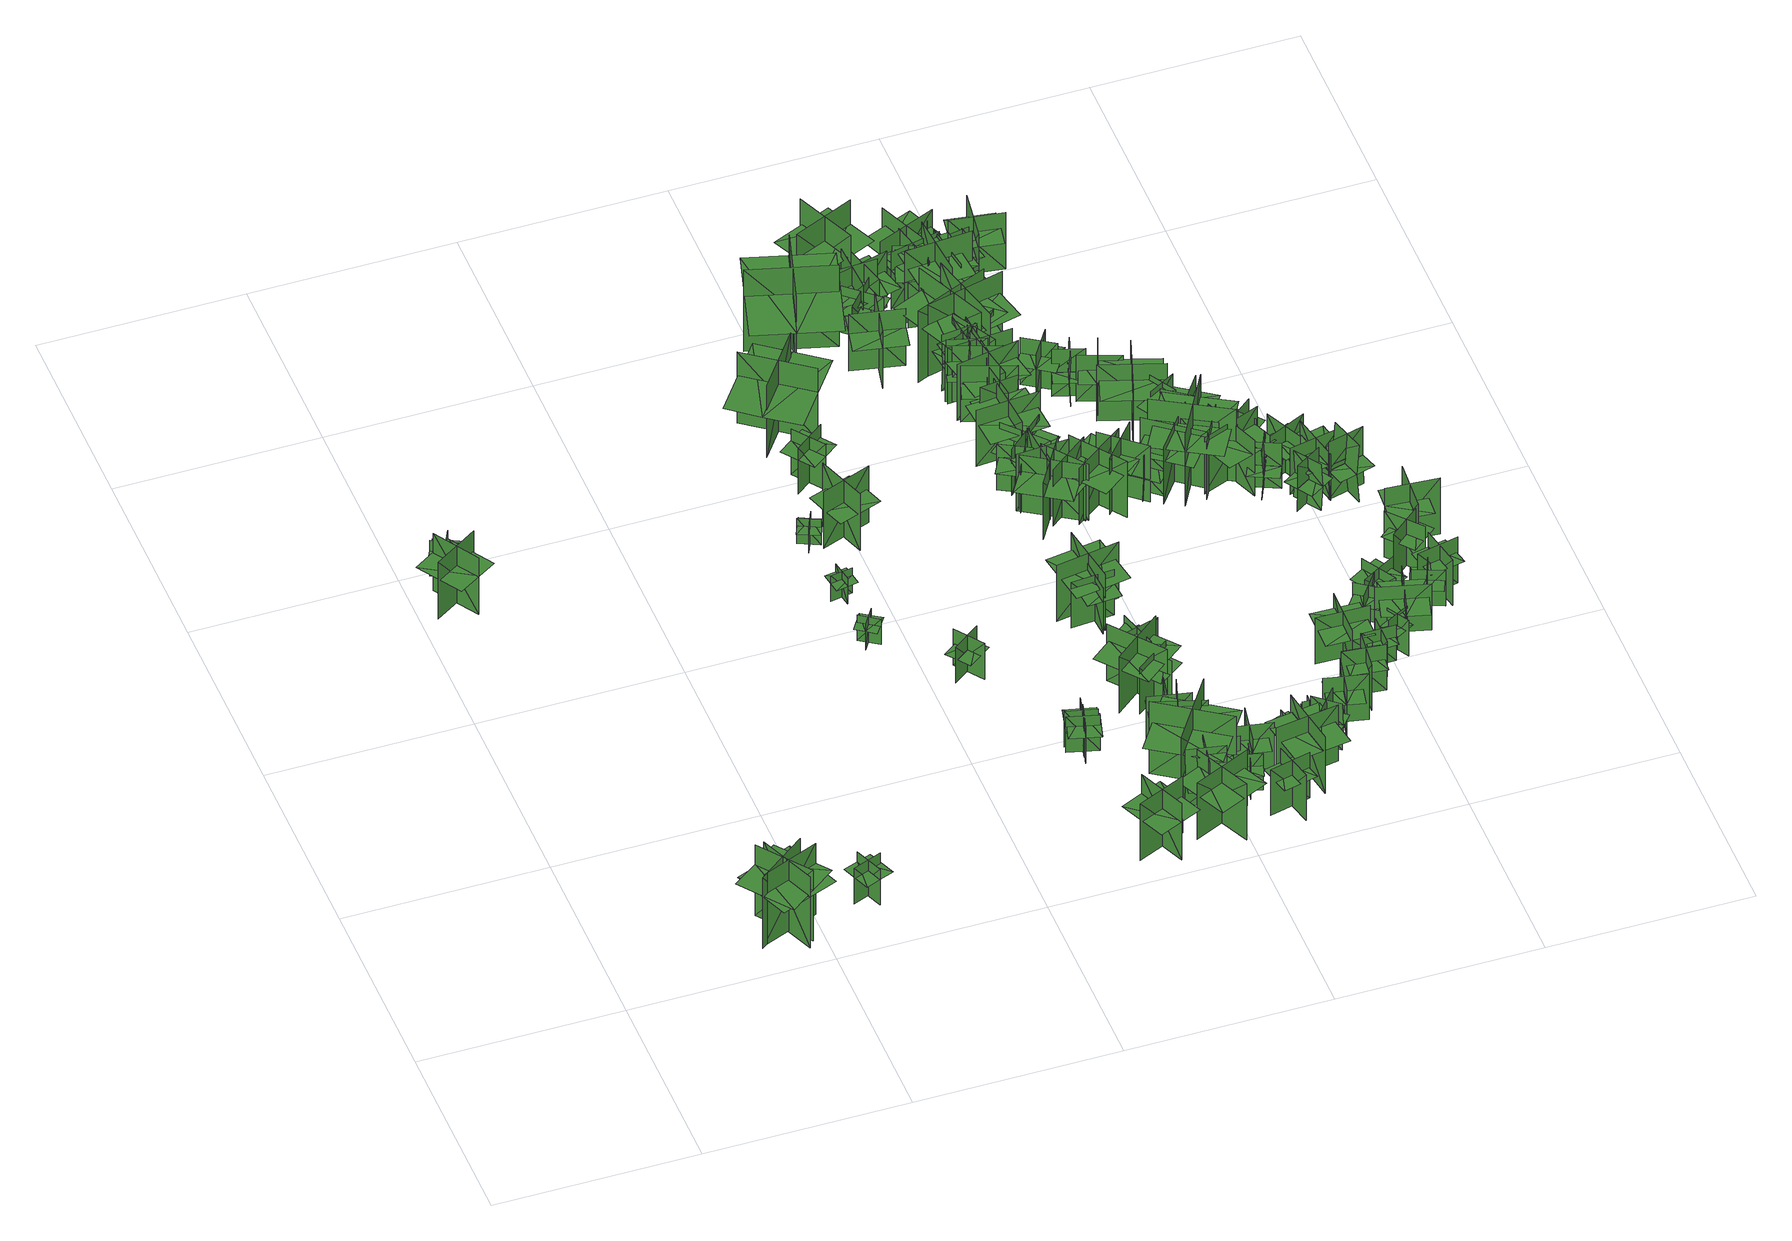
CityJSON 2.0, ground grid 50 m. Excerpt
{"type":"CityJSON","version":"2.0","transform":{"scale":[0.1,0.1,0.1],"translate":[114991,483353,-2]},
"CityObjects":{
"tree1":{"type":"SolitaryVegetationObject","geometry":[{"type":"MultiSurface","lod":"1","boundaries":[[[0,1,2]],[[0,2,3]],[[4,5,6]],[[4,6,7]],[[8,9,10]],[[8,10,11]],[[8,11,12]],[[8,12,13]]]}]},
"tree2":{"type":"SolitaryVegetationObject","geometry":[{"type":"MultiSurface","lod":"1","boundaries":[[[14,15,16]],[[14,16,17]],[[18,19,20]],[[18,20,21]],[[22,23,24]],[[22,24,25]],[[22,25,26]],[[22,26,27]]]}]},
"tree3":{"type":"SolitaryVegetationObject","geometry":[{"type":"MultiSurface","lod":"1","boundaries":[[[28,29,30]],[[28,30,31]],[[32,33,34]],[[32,34,35]],[[36,37,38]],[[36,38,39]],[[36,37,40]],[[36,40,41]]]}]},
"tree4":{"type":"SolitaryVegetationObject","geometry":[{"type":"MultiSurface","lod":"1","boundaries":[[[42,43,44]],[[42,44,45]],[[46,47,48]],[[46,48,49]],[[50,51,52]],[[50,52,53]],[[50,53,54]],[[50,54,55]]]}]},
"tree5":{"type":"SolitaryVegetationObject","geometry":[{"type":"MultiSurface","lod":"1","boundaries":[[[56,57,58]],[[56,58,59]],[[60,61,62]],[[60,62,63]],[[64,65,66]],[[64,66,67]],[[64,67,68]],[[64,68,69]]]}]},
"tree6":{"type":"SolitaryVegetationObject","geometry":[{"type":"MultiSurface","lod":"1","boundaries":[[[70,71,72]],[[70,72,73]],[[74,75,76]],[[74,76,77]],[[78,79,80]],[[78,80,81]],[[78,81,82]],[[78,82,83]]]}]},
"tree7":{"type":"SolitaryVegetationObject","geometry":[{"type":"MultiSurface","lod":"1","boundaries":[[[84,85,86]],[[84,86,87]],[[88,89,90]],[[88,90,91]],[[92,93,94]],[[92,94,95]],[[92,95,96]],[[92,96,97]]]}]},
"tree8":{"type":"SolitaryVegetationObject","geometry":[{"type":"MultiSurface","lod":"1","boundaries":[[[98,99,100]],[[98,100,101]],[[102,103,104]],[[102,104,105]],[[106,107,108]],[[106,108,109]],[[106,109,110]],[[106,110,111]]]}]},
"tree9":{"type":"SolitaryVegetationObject","geometry":[{"type":"MultiSurface","lod":"1","boundaries":[[[112,113,114]],[[112,114,115]],[[116,117,118]],[[116,118,119]],[[120,121,122]],[[120,122,123]],[[120,124,125]],[[120,125,121]]]}]},
"tree10":{"type":"SolitaryVegetationObject","geometry":[{"type":"MultiSurface","lod":"1","boundaries":[[[126,127,128]],[[126,128,129]],[[130,131,132]],[[130,132,133]],[[134,135,136]],[[134,136,137]],[[134,135,138]],[[134,138,139]]]}]},
"tree11":{"type":"SolitaryVegetationObject","geometry":[{"type":"MultiSurface","lod":"1","boundaries":[[[140,141,142]],[[140,142,143]],[[144,145,146]],[[144,146,147]],[[148,149,150]],[[148,150,151]],[[148,152,153]],[[148,153,149]]]}]},
"tree12":{"type":"SolitaryVegetationObject","geometry":[{"type":"MultiSurface","lod":"1","boundaries":[[[154,155,156]],[[154,156,157]],[[158,159,160]],[[158,160,161]],[[162,163,164]],[[162,164,165]],[[162,165,166]],[[162,166,167]]]}]},
"tree13":{"type":"SolitaryVegetationObject","geometry":[{"type":"MultiSurface","lod":"1","boundaries":[[[168,169,170]],[[168,170,171]],[[172,173,174]],[[172,174,175]],[[176,177,178]],[[176,178,179]],[[176,179,180]],[[176,180,181]]]}]},
"tree14":{"type":"SolitaryVegetationObject","geometry":[{"type":"MultiSurface","lod":"1","boundaries":[[[182,183,184]],[[182,184,185]],[[186,187,188]],[[186,188,189]],[[190,191,192]],[[190,192,193]],[[190,193,194]],[[190,194,195]]]}]},
"tree15":{"type":"SolitaryVegetationObject","geometry":[{"type":"MultiSurface","lod":"1","boundaries":[[[196,197,198]],[[196,198,199]],[[200,201,202]],[[200,202,203]],[[204,205,206]],[[204,206,207]],[[204,207,208]],[[204,208,209]]]}]},
"tree16":{"type":"SolitaryVegetationObject","geometry":[{"type":"MultiSurface","lod":"1","boundaries":[[[210,211,212]],[[210,212,213]],[[214,215,216]],[[214,216,217]],[[218,219,220]],[[218,220,221]],[[218,221,222]],[[218,222,223]]]}]},
"tree17":{"type":"SolitaryVegetationObject","geometry":[{"type":"MultiSurface","lod":"1","boundaries":[[[224,225,226]],[[224,226,227]],[[228,229,230]],[[228,230,231]],[[232,233,229]],[[232,229,228]],[[234,235,225]],[[234,225,224]],[[224,225,236]],[[224,236,237]],[[224,238,239]],[[224,239,225]]]}]},
"tree18":{"type":"SolitaryVegetationObject","geometry":[{"type":"MultiSurface","lod":"1","boundaries":[[[240,241,242]],[[240,242,243]],[[244,245,246]],[[244,246,247]],[[248,249,250]],[[248,250,251]],[[248,251,252]],[[248,252,253]]]}]},
"tree19":{"type":"SolitaryVegetationObject","geometry":[{"type":"MultiSurface","lod":"1","boundaries":[[[254,255,256]],[[254,256,257]],[[258,259,260]],[[258,260,261]],[[262,263,264]],[[262,264,265]],[[262,265,266]],[[262,266,267]]]}]},
"tree20":{"type":"SolitaryVegetationObject","geometry":[{"type":"MultiSurface","lod":"1","boundaries":[[[268,269,270]],[[268,270,271]],[[272,273,274]],[[272,274,275]],[[276,277,278]],[[276,278,279]],[[276,279,280]],[[276,280,281]]]}]},
"tree21":{"type":"SolitaryVegetationObject","geometry":[{"type":"MultiSurface","lod":"1","boundaries":[[[282,283,284]],[[282,284,285]],[[286,287,288]],[[286,288,289]],[[290,291,292]],[[290,292,293]],[[290,293,294]],[[290,294,295]]]}]},
"tree22":{"type":"SolitaryVegetationObject","geometry":[{"type":"MultiSurface","lod":"1","boundaries":[[[296,297,298]],[[296,298,299]],[[300,301,302]],[[300,302,303]],[[304,305,306]],[[304,306,307]],[[304,307,308]],[[304,308,309]]]}]},
"tree23":{"type":"SolitaryVegetationObject","geometry":[{"type":"MultiSurface","lod":"1","boundaries":[[[310,311,312]],[[310,312,313]],[[314,315,316]],[[314,316,317]],[[318,319,320]],[[318,320,321]],[[318,322,323]],[[318,323,319]]]}]},
"tree24":{"type":"SolitaryVegetationObject","geometry":[{"type":"MultiSurface","lod":"1","boundaries":[[[324,325,326]],[[324,326,327]],[[328,329,330]],[[328,330,331]],[[332,333,334]],[[332,334,335]],[[332,335,336]],[[332,336,337]]]}]},
"tree25":{"type":"SolitaryVegetationObject","geometry":[{"type":"MultiSurface","lod":"1","boundaries":[[[338,339,340]],[[338,340,341]],[[342,343,344]],[[342,344,345]],[[346,347,348]],[[346,348,349]],[[346,349,350]],[[346,350,351]]]}]},
"tree26":{"type":"SolitaryVegetationObject","geometry":[{"type":"MultiSurface","lod":"1","boundaries":[[[352,353,354]],[[352,354,355]],[[356,357,358]],[[356,358,359]],[[360,361,362]],[[360,362,363]],[[360,363,364]],[[360,364,365]]]}]},
"tree27":{"type":"SolitaryVegetationObject","geometry":[{"type":"MultiSurface","lod":"1","boundaries":[[[366,367,368]],[[366,368,369]],[[370,371,372]],[[370,372,373]],[[374,375,376]],[[374,376,377]],[[374,377,378]],[[374,378,379]]]}]},
"tree28":{"type":"SolitaryVegetationObject","geometry":[{"type":"MultiSurface","lod":"1","boundaries":[[[380,381,382]],[[380,382,383]],[[384,385,386]],[[384,386,387]],[[388,389,390]],[[388,390,391]],[[388,391,392]],[[388,392,393]]]}]},
"tree29":{"type":"SolitaryVegetationObject","geometry":[{"type":"MultiSurface","lod":"1","boundaries":[[[394,395,396]],[[394,396,397]],[[398,399,400]],[[398,400,401]],[[402,403,404]],[[402,404,405]],[[402,405,406]],[[402,406,407]]]}]},
"tree30":{"type":"SolitaryVegetationObject","geometry":[{"type":"MultiSurface","lod":"1","boundaries":[[[408,409,410]],[[408,410,411]],[[412,413,414]],[[412,414,415]],[[416,417,418]],[[416,418,419]],[[416,419,420]],[[416,420,421]]]}]},
"tree31":{"type":"SolitaryVegetationObject","geometry":[{"type":"MultiSurface","lod":"1","boundaries":[[[422,423,424]],[[422,424,425]],[[426,427,428]],[[426,428,429]],[[430,431,432]],[[430,432,433]],[[430,433,434]],[[430,434,435]]]}]},
"tree32":{"type":"SolitaryVegetationObject","geometry":[{"type":"MultiSurface","lod":"1","boundaries":[[[436,437,438]],[[436,438,439]],[[440,441,442]],[[440,442,443]],[[444,445,446]],[[444,446,447]],[[444,445,448]],[[444,448,449]]]}]},
"tree33":{"type":"SolitaryVegetationObject","geometry":[{"type":"MultiSurface","lod":"1","boundaries":[[[450,451,452]],[[450,452,453]],[[454,455,456]],[[454,456,457]],[[458,459,460]],[[458,460,461]],[[458,461,462]],[[458,462,463]]]}]},
"tree34":{"type":"SolitaryVegetationObject","geometry":[{"type":"MultiSurface","lod":"1","boundaries":[[[464,465,466]],[[464,466,467]],[[468,469,470]],[[468,470,471]],[[472,473,474]],[[472,474,475]],[[472,476,477]],[[472,477,473]]]}]},
"tree35":{"type":"SolitaryVegetationObject","geometry":[{"type":"MultiSurface","lod":"1","boundaries":[[[478,479,480]],[[478,480,481]],[[482,483,484]],[[482,484,485]],[[486,487,488]],[[486,488,489]],[[486,489,490]],[[486,490,491]]]}]},
"tree36":{"type":"SolitaryVegetationObject","geometry":[{"type":"MultiSurface","lod":"1","boundaries":[[[492,493,494]],[[492,494,495]],[[496,497,498]],[[496,498,499]],[[500,501,502]],[[500,502,503]],[[500,503,504]],[[500,504,505]]]}]},
"tree37":{"type":"SolitaryVegetationObject","geometry":[{"type":"MultiSurface","lod":"1","boundaries":[[[506,507,508]],[[506,508,509]],[[510,511,512]],[[510,512,513]],[[514,515,516]],[[514,516,517]],[[514,515,518]],[[514,518,519]]]}]},
"tree38":{"type":"SolitaryVegetationObject","geometry":[{"type":"MultiSurface","lod":"1","boundaries":[[[520,521,522]],[[520,522,523]],[[524,525,526]],[[524,526,527]],[[528,529,530]],[[528,530,531]],[[528,531,532]],[[528,532,533]]]}]},
"tree39":{"type":"SolitaryVegetationObject","geometry":[{"type":"MultiSurface","lod":"1","boundaries":[[[534,535,536]],[[534,536,537]],[[538,539,540]],[[538,540,541]],[[542,543,544]],[[542,544,545]],[[542,543,546]],[[542,546,547]]]}]},
"tree40":{"type":"SolitaryVegetationObject","geometry":[{"type":"MultiSurface","lod":"1","boundaries":[[[548,549,550]],[[548,550,551]],[[552,553,554]],[[552,554,555]],[[556,557,558]],[[556,558,559]],[[556,559,560]],[[556,560,561]]]}]},
"tree41":{"type":"SolitaryVegetationObject","geometry":[{"type":"MultiSurface","lod":"1","boundaries":[[[562,563,564]],[[562,564,565]],[[566,567,568]],[[566,568,569]],[[570,571,572]],[[570,572,573]],[[570,571,574]],[[570,574,575]]]}]},
"tree42":{"type":"SolitaryVegetationObject","geometry":[{"type":"MultiSurface","lod":"1","boundaries":[[[576,577,578]],[[576,578,579]],[[580,581,582]],[[580,582,583]],[[584,585,586]],[[584,586,587]],[[584,587,588]],[[584,588,589]]]}]},
"tree43":{"type":"SolitaryVegetationObject","geometry":[{"type":"MultiSurface","lod":"1","boundaries":[[[590,591,592]],[[590,592,593]],[[594,595,596]],[[594,596,597]],[[598,599,600]],[[598,600,601]],[[598,601,602]],[[598,602,603]]]}]},
"tree44":{"type":"SolitaryVegetationObject","geometry":[{"type":"MultiSurface","lod":"1","boundaries":[[[604,605,606]],[[604,606,607]],[[608,609,610]],[[608,610,611]],[[612,613,609]],[[612,609,608]],[[614,615,605]],[[614,605,604]],[[604,605,616]],[[604,616,617]],[[604,618,619]],[[604,619,605]]]}]},
"tree45":{"type":"SolitaryVegetationObject","geometry":[{"type":"MultiSurface","lod":"1","boundaries":[[[620,621,622]],[[620,622,623]],[[624,625,626]],[[624,626,627]],[[628,629,630]],[[628,630,631]],[[628,629,632]],[[628,632,633]]]}]},
"tree46":{"type":"SolitaryVegetationObject","geometry":[{"type":"MultiSurface","lod":"1","boundaries":[[[634,635,636]],[[634,636,637]],[[638,639,640]],[[638,640,641]],[[642,643,639]],[[642,639,638]],[[644,645,635]],[[644,635,634]],[[634,635,646]],[[634,646,647]],[[634,648,649]],[[634,649,635]]]}]},
"tree47":{"type":"SolitaryVegetationObject","geometry":[{"type":"MultiSurface","lod":"1","boundaries":[[[650,651,652]],[[650,652,653]],[[654,655,656]],[[654,656,657]],[[658,659,660]],[[658,660,661]],[[658,661,662]],[[658,662,663]]]}]},
"tree48":{"type":"SolitaryVegetationObject","geometry":[{"type":"MultiSurface","lod":"1","boundaries":[[[664,665,666]],[[664,666,667]],[[668,669,670]],[[668,670,671]],[[672,673,674]],[[672,674,675]],[[672,675,676]],[[672,676,677]]]}]},
"tree49":{"type":"SolitaryVegetationObject","geometry":[{"type":"MultiSurface","lod":"1","boundaries":[[[678,679,680]],[[678,680,681]],[[682,683,684]],[[682,684,685]],[[686,687,683]],[[686,683,682]],[[688,689,679]],[[688,679,678]],[[678,679,690]],[[678,690,691]],[[678,692,693]],[[678,693,679]]]}]},
"tree50":{"type":"SolitaryVegetationObject","geometry":[{"type":"MultiSurface","lod":"1","boundaries":[[[694,695,696]],[[694,696,697]],[[698,699,700]],[[698,700,701]],[[702,703,704]],[[702,704,705]],[[702,705,706]],[[702,706,707]]]}]},
"tree51":{"type":"SolitaryVegetationObject","geometry":[{"type":"MultiSurface","lod":"1","boundaries":[[[708,709,710]],[[708,710,711]],[[712,713,714]],[[712,714,715]],[[716,717,713]],[[716,713,712]],[[718,719,709]],[[718,709,708]],[[708,709,720]],[[708,720,721]],[[708,722,723]],[[708,723,709]]]}]},
"tree52":{"type":"SolitaryVegetationObject","geometry":[{"type":"MultiSurface","lod":"1","boundaries":[[[724,725,726]],[[724,726,727]],[[728,729,730]],[[728,730,731]],[[732,733,734]],[[732,734,735]],[[732,735,736]],[[732,736,737]]]}]},
"tree53":{"type":"SolitaryVegetationObject","geometry":[{"type":"MultiSurface","lod":"1","boundaries":[[[738,739,740]],[[738,740,741]],[[742,743,744]],[[742,744,745]],[[746,747,748]],[[746,748,749]],[[746,749,750]],[[746,750,751]]]}]},
"tree54":{"type":"SolitaryVegetationObject","geometry":[{"type":"MultiSurface","lod":"1","boundaries":[[[752,753,754]],[[752,754,755]],[[756,757,758]],[[756,758,759]],[[760,761,762]],[[760,762,763]],[[760,763,764]],[[760,764,765]]]}]},
"tree55":{"type":"SolitaryVegetationObject","geometry":[{"type":"MultiSurface","lod":"1","boundaries":[[[766,767,768]],[[766,768,769]],[[770,771,772]],[[770,772,773]],[[774,775,776]],[[774,776,777]],[[774,777,778]],[[774,778,779]]]}]},
"tree56":{"type":"SolitaryVegetationObject","geometry":[{"type":"MultiSurface","lod":"1","boundaries":[[[780,781,782]],[[780,782,783]],[[784,785,786]],[[784,786,787]],[[788,789,790]],[[788,790,791]],[[788,791,792]],[[788,792,793]]]}]},
"tree57":{"type":"SolitaryVegetationObject","geometry":[{"type":"MultiSurface","lod":"1","boundaries":[[[794,795,796]],[[794,796,797]],[[798,799,800]],[[798,800,801]],[[802,803,804]],[[802,804,805]],[[802,805,806]],[[802,806,807]]]}]},
"tree58":{"type":"SolitaryVegetationObject","geometry":[{"type":"MultiSurface","lod":"1","boundaries":[[[808,809,810]],[[808,810,811]],[[812,813,814]],[[812,814,815]],[[816,817,818]],[[816,818,819]],[[816,819,820]],[[816,820,821]]]}]},
"tree59":{"type":"SolitaryVegetationObject","geometry":[{"type":"MultiSurface","lod":"1","boundaries":[[[822,823,824]],[[822,824,825]],[[826,827,828]],[[826,828,829]],[[830,831,832]],[[830,832,833]],[[830,833,834]],[[830,834,835]]]}]},
"tree60":{"type":"SolitaryVegetationObject","geometry":[{"type":"MultiSurface","lod":"1","boundaries":[[[836,837,838]],[[836,838,839]],[[840,841,842]],[[840,842,843]],[[844,845,846]],[[844,846,847]],[[844,847,848]],[[844,848,849]]]}]},
"tree61":{"type":"SolitaryVegetationObject","geometry":[{"type":"MultiSurface","lod":"1","boundaries":[[[850,851,852]],[[850,852,853]],[[854,855,856]],[[854,856,857]],[[858,859,860]],[[858,860,861]],[[858,861,862]],[[858,862,863]]]}]},
"tree62":{"type":"SolitaryVegetationObject","geometry":[{"type":"MultiSurface","lod":"1","boundaries":[[[864,865,866]],[[864,866,867]],[[868,869,870]],[[868,870,871]],[[872,873,874]],[[872,874,875]],[[872,876,877]],[[872,877,873]]]}]},
"tree63":{"type":"SolitaryVegetationObject","geometry":[{"type":"MultiSurface","lod":"1","boundaries":[[[878,879,880]],[[878,880,881]],[[882,883,884]],[[882,884,885]],[[886,887,888]],[[886,888,889]],[[886,889,890]],[[886,890,891]]]}]},
"tree64":{"type":"SolitaryVegetationObject","geometry":[{"type":"MultiSurface","lod":"1","boundaries":[[[892,893,894]],[[892,894,895]],[[896,897,898]],[[896,898,899]],[[900,901,902]],[[900,902,903]],[[900,903,904]],[[900,904,905]]]}]},
"tree65":{"type":"SolitaryVegetationObject","geometry":[{"type":"MultiSurface","lod":"1","boundaries":[[[906,907,908]],[[906,908,909]],[[910,911,912]],[[910,912,913]],[[914,915,916]],[[914,916,917]],[[914,917,918]],[[914,918,919]]]}]},
"tree66":{"type":"SolitaryVegetationObject","geometry":[{"type":"MultiSurface","lod":"1","boundaries":[[[920,921,922]],[[920,922,923]],[[924,925,926]],[[924,926,927]],[[928,929,925]],[[928,925,924]],[[930,931,921]],[[930,921,920]],[[920,921,932]],[[920,932,933]],[[920,934,935]],[[920,935,921]]]}]},
"tree67":{"type":"SolitaryVegetationObject","geometry":[{"type":"MultiSurface","lod":"1","boundaries":[[[936,937,938]],[[936,938,939]],[[940,941,942]],[[940,942,943]],[[944,945,946]],[[944,946,947]],[[944,948,949]],[[944,949,945]]]}]},
"tree68":{"type":"SolitaryVegetationObject","geometry":[{"type":"MultiSurface","lod":"1","boundaries":[[[950,951,952]],[[950,952,953]],[[954,955,956]],[[954,956,957]],[[958,959,960]],[[958,960,961]],[[958,962,963]],[[958,963,959]]]}]},
"tree69":{"type":"SolitaryVegetationObject","geometry":[{"type":"MultiSurface","lod":"1","boundaries":[[[964,965,966]],[[964,966,967]],[[968,969,970]],[[968,970,971]],[[972,973,974]],[[972,974,975]],[[972,975,976]],[[972,976,977]]]}]},
"tree70":{"type":"SolitaryVegetationObject","geometry":[{"type":"MultiSurface","lod":"1","boundaries":[[[978,979,980]],[[978,980,981]],[[982,983,984]],[[982,984,985]],[[986,987,983]],[[986,983,982]],[[988,989,979]],[[988,979,978]],[[978,979,990]],[[978,990,991]],[[978,992,993]],[[978,993,979]]]}]},
"tree71":{"type":"SolitaryVegetationObject","geometry":[{"type":"MultiSurface","lod":"1","boundaries":[[[994,995,996]],[[994,996,997]],[[998,999,1000]],[[998,1000,1001]],[[1002,1003,1004]],[[1002,1004,1005]],[[1002,1005,1006]],[[1002,1006,1007]]]}]},
"tree72":{"type":"SolitaryVegetationObject","geometry":[{"type":"MultiSurface","lod":"1","boundaries":[[[1008,1009,1010]],[[1008,1010,1011]],[[1012,1013,1014]],[[1012,1014,1015]],[[1016,1017,1018]],[[1016,1018,1019]],[[1016,1019,1020]],[[1016,1020,1021]]]}]},
"tree73":{"type":"SolitaryVegetationObject","geometry":[{"type":"MultiSurface","lod":"1","boundaries":[[[1022,1023,1024]],[[1022,1024,1025]],[[1026,1027,1028]],[[1026,1028,1029]],[[1030,1031,1032]],[[1030,1032,1033]],[[1030,1033,1034]],[[1030,1034,1035]]]}]},
"tree74":{"type":"SolitaryVegetationObject","geometry":[{"type":"MultiSurface","lod":"1","boundaries":[[[1036,1037,1038]],[[1036,1038,1039]],[[1040,1041,1042]],[[1040,1042,1043]],[[1044,1045,1041]],[[1044,1041,1040]],[[1046,1047,1037]],[[1046,1037,1036]],[[1036,1037,1048]],[[1036,1048,1049]],[[1036,1050,1051]],[[1036,1051,1037]]]}]},
"tree75":{"type":"SolitaryVegetationObject","geometry":[{"type":"MultiSurface","lod":"1","boundaries":[[[1052,1053,1054]],[[1052,1054,1055]],[[1056,1057,1058]],[[1056,1058,1059]],[[1060,1061,1062]],[[1060,1062,1063]],[[1060,1063,1064]],[[1060,1064,1065]]]}]},
"tree76":{"type":"SolitaryVegetationObject","geometry":[{"type":"MultiSurface","lod":"1","boundaries":[[[1066,1067,1068]],[[1066,1068,1069]],[[1070,1071,1072]],[[1070,1072,1073]],[[1074,1075,1076]],[[1074,1076,1077]],[[1074,1077,1078]],[[1074,1078,1079]]]}]},
"tree77":{"type":"SolitaryVegetationObject","geometry":[{"type":"MultiSurface","lod":"1","boundaries":[[[1080,1081,1082]],[[1080,1082,1083]],[[1084,1085,1086]],[[1084,1086,1087]],[[1088,1089,1090]],[[1088,1090,1091]],[[1088,1092,1093]],[[1088,1093,1089]]]}]},
"tree78":{"type":"SolitaryVegetationObject","geometry":[{"type":"MultiSurface","lod":"1","boundaries":[[[1094,1095,1096]],[[1094,1096,1097]],[[1098,1099,1100]],[[1098,1100,1101]],[[1102,1103,1104]],[[1102,1104,1105]],[[1102,1105,1106]],[[1102,1106,1107]]]}]},
"tree79":{"type":"SolitaryVegetationObject","geometry":[{"type":"MultiSurface","lod":"1","boundaries":[[[1108,1109,1110]],[[1108,1110,1111]],[[1112,1113,1114]],[[1112,1114,1115]],[[1116,1117,1118]],[[1116,1118,1119]],[[1116,1119,1120]],[[1116,1120,1121]]]}]},
"tree80":{"type":"SolitaryVegetationObject","geometry":[{"type":"MultiSurface","lod":"1","boundaries":[[[1122,1123,1124]],[[1122,1124,1125]],[[1126,1127,1128]],[[1126,1128,1129]],[[1130,1131,1127]],[[1130,1127,1126]],[[1132,1133,1123]],[[1132,1123,1122]],[[1122,1123,1134]],[[1122,1134,1135]],[[1122,1136,1137]],[[1122,1137,1123]]]}]},
"tree81":{"type":"SolitaryVegetationObject","geometry":[{"type":"MultiSurface","lod":"1","boundaries":[[[1138,1139,1140]],[[1138,1140,1141]],[[1142,1143,1144]],[[1142,1144,1145]],[[1146,1147,1148]],[[1146,1148,1149]],[[1146,1149,1150]],[[1146,1150,1151]]]}]},
"tree82":{"type":"SolitaryVegetationObject","geometry":[{"type":"MultiSurface","lod":"1","boundaries":[[[1152,1153,1154]],[[1152,1154,1155]],[[1156,1157,1158]],[[1156,1158,1159]],[[1160,1161,1162]],[[1160,1162,1163]],[[1160,1163,1164]],[[1160,1164,1165]]]}]},
"tree83":{"type":"SolitaryVegetationObject","geometry":[{"type":"MultiSurface","lod":"1","boundaries":[[[1166,1167,1168]],[[1166,1168,1169]],[[1170,1171,1172]],[[1170,1172,1173]],[[1174,1175,1176]],[[1174,1176,1177]],[[1174,1177,1178]],[[1174,1178,1179]]]}]},
"tree84":{"type":"SolitaryVegetationObject","geometry":[{"type":"MultiSurface","lod":"1","boundaries":[[[1180,1181,1182]],[[1180,1182,1183]],[[1184,1185,1186]],[[1184,1186,1187]],[[1188,1189,1190]],[[1188,1190,1191]],[[1188,1191,1192]],[[1188,1192,1193]]]}]},
"tree85":{"type":"SolitaryVegetationObject","geometry":[{"type":"MultiSurface","lod":"1","boundaries":[[[1194,1195,1196]],[[1194,1196,1197]],[[1198,1199,1200]],[[1198,1200,1201]],[[1202,1203,1204]],[[1202,1204,1205]],[[1202,1205,1206]],[[1202,1206,1207]]]}]},
"tree86":{"type":"SolitaryVegetationObject","geometry":[{"type":"MultiSurface","lod":"1","boundaries":[[[1208,1209,1210]],[[1208,1210,1211]],[[1212,1213,1214]],[[1212,1214,1215]],[[1216,1217,1218]],[[1216,1218,1219]],[[1216,1219,1220]],[[1216,1220,1221]]]}]},
"tree87":{"type":"SolitaryVegetationObject","geometry":[{"type":"MultiSurface","lod":"1","boundaries":[[[1222,1223,1224]],[[1222,1224,1225]],[[1226,1227,1228]],[[1226,1228,1229]],[[1230,1231,1227]],[[1230,1227,1226]],[[1232,1233,1223]],[[1232,1223,1222]],[[1222,1223,1234]],[[1222,1234,1235]],[[1222,1236,1237]],[[1222,1237,1223]]]}]},
"tree88":{"type":"SolitaryVegetationObject","geometry":[{"type":"MultiSurface","lod":"1","boundaries":[[[1238,1239,1240]],[[1238,1240,1241]],[[1242,1243,1244]],[[1242,1244,1245]],[[1246,1247,1248]],[[1246,1248,1249]],[[1246,1249,1250]],[[1246,1250,1251]]]}]},
"tree89":{"type":"SolitaryVegetationObject","geometry":[{"type":"MultiSurface","lod":"1","boundaries":[[[1252,1253,1254]],[[1252,1254,1255]],[[1256,1257,1258]],[[1256,1258,1259]],[[1260,1261,1257]],[[1260,1257,1256]],[[1262,1263,1253]],[[1262,1253,1252]],[[1252,1253,1264]],[[1252,1264,1265]],[[1252,1266,1267]],[[1252,1267,1253]]]}]},
"tree90":{"type":"SolitaryVegetationObject","geometry":[{"type":"MultiSurface","lod":"1","boundaries":[[[1268,1269,1270]],[[1268,1270,1271]],[[1272,1273,1274]],[[1272,1274,1275]],[[1276,1277,1278]],[[1276,1278,1279]],[[1276,1279,1280]],[[1276,1280,1281]]]}]},
"tree91":{"type":"SolitaryVegetationObject","geometry":[{"type":"MultiSurface","lod":"1","boundaries":[[[1282,1283,1284]],[[1282,1284,1285]],[[1286,1287,1288]],[[1286,1288,1289]],[[1290,1291,1292]],[[1290,1292,1293]],[[1290,1293,1294]],[[1290,1294,1295]]]}]},
"tree92":{"type":"SolitaryVegetationObject","geometry":[{"type":"MultiSurface","lod":"1","boundaries":[[[1296,1297,1298]],[[1296,1298,1299]],[[1300,1301,1302]],[[1300,1302,1303]],[[1304,1305,1306]],[[1304,1306,1307]],[[1304,1307,1308]],[[1304,1308,1309]]]}]},
"tree93":{"type":"SolitaryVegetationObject","geometry":[{"type":"MultiSurface","lod":"1","boundaries":[[[1310,1311,1312]],[[1310,1312,1313]],[[1314,1315,1316]],[[1314,1316,1317]],[[1318,1319,1320]],[[1318,1320,1321]],[[1318,1321,1322]],[[1318,1322,1323]]]}]},
"tree94":{"type":"SolitaryVegetationObject","geometry":[{"type":"MultiSurface","lod":"1","boundaries":[[[1324,1325,1326]],[[1324,1326,1327]],[[1328,1329,1330]],[[1328,1330,1331]],[[1332,1333,1334]],[[1332,1334,1335]],[[1332,1335,1336]],[[1332,1336,1337]]]}]},
"tree95":{"type":"SolitaryVegetationObject","geometry":[{"type":"MultiSurface","lod":"1","boundaries":[[[1338,1339,1340]],[[1338,1340,1341]],[[1342,1343,1344]],[[1342,1344,1345]],[[1346,1347,1343]],[[1346,1343,1342]],[[1348,1349,1339]],[[1348,1339,1338]],[[1338,1339,1350]],[[1338,1350,1351]],[[1338,1352,1353]],[[1338,1353,1339]]]}]},
"tree96":{"type":"SolitaryVegetationObject","geometry":[{"type":"MultiSurface","lod":"1","boundaries":[[[1354,1355,1356]],[[1354,1356,1357]],[[1358,1359,1360]],[[1358,1360,1361]],[[1362,1363,1364]],[[1362,1364,1365]],[[1362,1365,1366]],[[1362,1366,1367]]]}]}
},
"vertices":[
[478,181,1],[355,87,1],[355,87,216],[478,181,216],[376,195,1],[470,72,1],[470,72,216],[376,195,216],[376,195,156],[314,149,156],[408,25,156],[470,72,156],[531,119,156],[437,242,156],
[362,95,0],[505,153,0],[505,153,216],[362,95,216],[456,54,0],[398,198,0],[398,198,216],[456,54,216],[456,54,155],[528,83,155],[470,227,155],[398,198,155],[326,169,155],[384,25,155],
[129,1328,6],[60,1437,6],[60,1437,179],[129,1328,179],[148,1414,6],[38,1345,6],[38,1345,179],[148,1414,179],[132,1330,121],[63,1440,121],[8,1405,121],[77,1296,121],[107,1468,121],[176,1358,121],
[117,1499,8],[82,1430,8],[82,1430,116],[117,1499,116],[68,1483,8],[137,1448,8],[137,1448,116],[68,1483,116],[68,1483,85],[51,1448,85],[120,1414,85],[137,1448,85],[155,1483,85],[86,1517,85],
[668,181,4],[596,153,4],[596,153,112],[668,181,112],[621,202,4],[649,130,4],[649,130,112],[621,202,112],[621,202,81],[585,188,81],[613,116,81],[649,130,81],[685,144,81],[657,216,81],
[887,941,27],[933,910,27],[933,910,104],[887,941,104],[894,905,27],[924,951,27],[924,951,104],[894,905,104],[894,905,83],[916,889,83],[947,935,83],[924,951,83],[901,966,83],[871,920,83],
[907,1060,28],[898,1114,28],[898,1114,105],[907,1060,105],[929,1090,28],[874,1081,28],[874,1081,105],[929,1090,105],[929,1090,83],[924,1117,83],[870,1108,83],[874,1081,83],[879,1053,83],[933,1062,83],
[916,1259,31],[866,1282,31],[866,1282,108],[916,1259,108],[903,1293,31],[881,1243,31],[881,1243,108],[903,1293,108],[903,1293,86],[878,1305,86],[855,1254,86],[881,1243,86],[906,1232,86],[928,1282,86],
[1116,790,22],[1048,740,22],[1048,740,131],[1116,790,131],[1063,798,22],[1063,798,131],[1113,729,131],[1113,729,22],[1113,784,89],[1054,741,89],[1074,713,89],[1133,756,89],[1092,813,89],[1033,769,89],
[1326,24,21],[1274,143,21],[1274,143,193],[1326,24,193],[1358,106,21],[1239,54,21],[1239,54,193],[1358,106,193],[1330,26,136],[1278,144,136],[1219,118,136],[1270,0,136],[1326,165,136],[1378,47,136],
[918,1249,28],[1042,1295,28],[1042,1295,200],[918,1249,200],[993,1215,28],[993,1215,200],[948,1339,200],[948,1339,28],[924,1257,134],[1033,1297,134],[1014,1347,134],[906,1308,134],[943,1205,134],[1052,1244,134],
[1277,425,20],[1203,445,20],[1203,445,128],[1277,425,128],[1252,470,20],[1232,395,20],[1232,395,128],[1252,470,128],[1252,470,98],[1215,480,98],[1194,405,98],[1232,395,98],[1269,385,98],[1289,460,98],
[1236,417,20],[1254,492,20],[1254,492,128],[1236,417,128],[1280,444,20],[1205,462,20],[1205,462,128],[1280,444,128],[1280,444,98],[1289,481,98],[1214,499,98],[1205,462,98],[1196,424,98],[1271,406,98],
[996,1486,35],[923,1430,35],[923,1430,174],[996,1486,174],[930,1495,35],[985,1421,35],[985,1421,174],[930,1495,174],[930,1495,138],[894,1468,138],[950,1395,138],[985,1421,138],[1021,1448,138],[965,1521,138],
[1027,1592,26],[1027,1592,243],[877,1704,243],[877,1704,26],[901,1576,26],[901,1576,243],[1010,1721,243],[1010,1721,26],[884,1554,172],[959,1498,172],[1094,1677,172],[1020,1734,172],[945,1790,172],[810,1611,172],
[1525,143,19],[1382,78,19],[1382,78,190],[1525,143,190],[1420,181,19],[1485,38,19],[1485,38,190],[1420,181,190],[1422,176,142],[1360,147,142],[1420,15,142],[1482,44,142],[1545,73,142],[1485,204,142],
[1431,131,105],[1448,223,105],[1400,231,105],[1384,139,105],[1393,183,105],[1485,167,105],[1486,172,190],[1394,189,190],[1394,189,19],[1486,172,19],[1435,130,19],[1452,222,19],[1448,223,190],[1431,131,190],[1478,123,105],[1494,215,105],
[1497,352,14],[1384,186,14],[1384,186,232],[1497,352,232],[1357,323,14],[1523,211,14],[1523,211,232],[1357,323,232],[1364,319,171],[1314,246,171],[1467,143,171],[1516,215,171],[1565,288,171],[1413,391,171],
[1377,366,17],[1499,328,17],[1499,328,188],[1377,366,188],[1416,294,17],[1416,294,188],[1454,416,188],[1454,416,17],[1416,294,134],[1466,278,134],[1497,375,134],[1446,391,134],[1395,407,134],[1365,310,134],
[1383,416,17],[1485,395,17],[1485,395,157],[1383,416,157],[1420,360,17],[1420,360,157],[1441,463,157],[1441,463,17],[1420,360,113],[1462,352,113],[1479,433,113],[1437,442,113],[1394,451,113],[1377,369,113],
[1486,180,19],[1495,284,19],[1495,284,158],[1486,180,158],[1537,223,19],[1537,223,158],[1433,232,158],[1433,232,19],[1537,223,114],[1541,267,114],[1457,274,114],[1454,231,114],[1450,187,114],[1533,180,114],
[1482,628,17],[1360,529,17],[1360,529,188],[1482,628,188],[1370,639,17],[1469,516,17],[1469,516,188],[1370,639,188],[1374,634,140],[1321,591,140],[1411,478,140],[1465,521,140],[1519,564,140],[1428,677,140],
[1556,223,20],[1538,159,20],[1538,159,130],[1556,223,130],[1512,198,20],[1576,180,20],[1576,180,130],[1512,198,130],[1512,198,94],[1576,180,94],[1586,215,94],[1522,233,94],[1502,164,94],[1566,145,94],
[1477,507,18],[1414,590,18],[1414,590,158],[1477,507,158],[1486,573,18],[1486,573,158],[1402,510,158],[1402,510,18],[1486,573,114],[1459,608,114],[1393,558,114],[1419,523,114],[1445,488,114],[1512,538,114],
[1427,682,19],[1455,581,19],[1455,581,159],[1427,682,159],[1394,623,19],[1394,623,159],[1495,651,159],[1495,651,19],[1394,623,115],[1406,581,115],[1487,603,115],[1475,645,115],[1463,687,115],[1383,665,115],
[1520,258,20],[1623,239,20],[1623,239,159],[1520,258,159],[1559,203,20],[1559,203,159],[1577,306,159],[1577,306,20],[1559,203,115],[1602,195,115],[1617,278,115],[1574,286,115],[1531,293,115],[1516,211,115],
[1665,120,19],[1563,96,19],[1563,96,158],[1665,120,158],[1608,155,19],[1608,155,158],[1632,53,158],[1632,53,19],[1608,155,114],[1565,145,114],[1585,64,114],[1627,74,114],[1670,84,114],[1650,165,114],
[1181,1876,14],[1181,1876,262],[975,1933,262],[975,1933,14],[1054,1807,14],[1054,1807,262],[1109,2006,262],[1109,2006,14],[1046,1777,182],[1149,1748,182],[1217,1996,182],[1114,2024,182],[1010,2053,182],[942,1805,182],
[1414,784,18],[1407,888,18],[1407,888,157],[1414,784,157],[1458,834,18],[1458,834,157],[1353,827,157],[1353,827,18],[1458,834,113],[1455,878,113],[1372,872,113],[1374,829,113],[1377,785,113],[1461,791,113],
[1331,861,15],[1487,886,15],[1487,886,186],[1331,861,186],[1423,796,15],[1398,952,15],[1398,952,186],[1423,796,186],[1422,803,138],[1490,814,138],[1467,956,138],[1399,945,138],[1331,934,138],[1354,792,138],
[1610,188,19],[1766,213,19],[1766,213,190],[1610,188,190],[1702,123,19],[1677,279,19],[1677,279,190],[1702,123,190],[1701,129,143],[1769,140,143],[1746,283,143],[1678,272,143],[1610,261,143],[1633,119,143],
[1299,1765,16],[1173,1790,16],[1173,1790,189],[1299,1765,189],[1251,1838,16],[1225,1711,16],[1225,1711,189],[1251,1838,189],[1300,1769,131],[1174,1795,131],[1161,1731,131],[1287,1706,131],[1184,1846,131],[1311,1820,131],
[1692,311,19],[1679,353,19],[1679,353,80],[1692,311,80],[1706,338,19],[1664,324,19],[1664,324,80],[1706,338,80],[1706,338,63],[1699,359,63],[1657,345,63],[1664,324,63],[1671,303,63],[1713,317,63],
[1712,271,21],[1727,207,21],[1727,207,131],[1712,271,131],[1685,228,21],[1750,243,21],[1750,243,131],[1685,228,131],[1685,228,95],[1750,243,95],[1741,278,95],[1677,263,95],[1694,192,95],[1758,208,95],
[1375,1219,19],[1436,1332,19],[1436,1332,159],[1375,1219,159],[1463,1246,19],[1350,1308,19],[1350,1308,159],[1463,1246,159],[1458,1248,120],[1485,1298,120],[1381,1355,120],[1354,1305,120],[1327,1256,120],[1431,1199,120],
[1503,1147,17],[1370,1231,17],[1370,1231,188],[1503,1147,188],[1477,1257,17],[1393,1123,17],[1393,1123,188],[1477,1257,188],[1474,1251,140],[1415,1288,140],[1338,1165,140],[1397,1129,140],[1455,1092,140],[1532,1215,140],
[1268,1921,18],[1199,1841,18],[1199,1841,159],[1268,1921,159],[1196,1916,18],[1276,1846,18],[1276,1846,159],[1196,1916,159],[1266,1923,112],[1196,1843,112],[1236,1808,112],[1306,1888,112],[1164,1871,112],[1233,1951,112],
[1367,1228,21],[1495,1237,21],[1495,1237,191],[1367,1228,191],[1429,1175,21],[1429,1175,191],[1420,1302,191],[1420,1302,21],[1429,1175,137],[1482,1179,137],[1475,1281,137],[1422,1277,137],[1369,1273,137],[1376,1171,137],
[1294,1939,17],[1165,1933,17],[1165,1933,189],[1294,1939,189],[1230,1998,17],[1235,1869,17],[1235,1869,189],[1230,1998,189],[1294,1943,132],[1165,1938,132],[1168,1873,132],[1297,1878,132],[1163,1990,132],[1292,1995,132],
[1379,1370,21],[1466,1275,21],[1466,1275,161],[1379,1370,161],[1375,1278,21],[1471,1365,21],[1471,1365,161],[1375,1278,161],[1379,1282,122],[1417,1240,122],[1505,1320,122],[1467,1361,122],[1429,1403,122],[1342,1324,122],
[1286,2094,17],[1135,2029,17],[1135,2029,236],[1286,2094,236],[1182,2135,17],[1247,1984,17],[1247,1984,236],[1182,2135,236],[1284,2099,163],[1133,2034,163],[1166,1958,163],[1317,2024,163],[1106,2095,163],[1257,2160,163],
[1405,1481,20],[1416,1324,20],[1416,1324,191],[1405,1481,191],[1332,1395,20],[1489,1407,20],[1489,1407,191],[1332,1395,191],[1338,1396,144],[1343,1327,144],[1487,1338,144],[1483,1406,144],[1478,1475,144],[1333,1464,144],
[1428,1154,20],[1529,1233,20],[1529,1233,190],[1428,1154,190],[1509,1144,20],[1509,1144,190],[1431,1245,190],[1431,1245,20],[1509,1144,136],[1551,1177,136],[1489,1258,136],[1447,1225,136],[1404,1192,136],[1467,1111,136],
[1785,302,88],[1736,243,88],[1766,218,89],[1815,276,89],[1790,249,88],[1732,298,88],[1729,294,158],[1787,245,158],[1787,245,18],[1729,294,18],[1782,304,18],[1733,245,18],[1736,243,158],[1785,302,158],[1755,326,89],[1706,268,89],
[1243,2003,14],[1276,1878,14],[1276,1878,186],[1243,2003,186],[1199,1927,14],[1324,1960,14],[1324,1960,186],[1199,1927,186],[1239,2002,129],[1272,1877,129],[1334,1893,129],[1302,2018,129],[1221,1864,129],[1189,1989,129],
[1407,1515,107],[1418,1423,107],[1466,1428,107],[1455,1521,107],[1458,1476,107],[1366,1465,107],[1366,1460,193],[1459,1471,193],[1459,1471,21],[1366,1460,21],[1403,1515,21],[1414,1422,21],[1418,1423,193],[1407,1515,193],[1360,1510,107],[1371,1417,107],
[1751,376,19],[1748,340,19],[1748,340,81],[1751,376,81],[1733,360,19],[1733,360,81],[1769,357,81],[1769,357,19],[1734,360,61],[1733,345,61],[1762,342,61],[1763,358,61],[1764,373,61],[1735,375,61],
[1423,1580,21],[1382,1459,21],[1382,1459,191],[1423,1580,191],[1350,1544,21],[1350,1544,191],[1471,1502,191],[1471,1502,21],[1350,1544,138],[1333,1493,138],[1430,1460,138],[1447,1511,138],[1464,1561,138],[1367,1594,138],
[1348,1637,103],[1438,1612,103],[1451,1658,104],[1361,1684,104],[1404,1670,103],[1378,1580,103],[1384,1578,189],[1409,1668,189],[1409,1668,18],[1384,1578,18],[1347,1633,18],[1437,1608,18],[1438,1612,189],[1348,1637,189],[1335,1592,104],[1425,1566,104],
[1461,1576,20],[1340,1619,20],[1340,1619,190],[1461,1576,190],[1425,1650,20],[1425,1650,190],[1382,1529,190],[1382,1529,20],[1425,1650,136],[1375,1668,136],[1341,1572,136],[1391,1554,136],[1441,1536,136],[1476,1632,136],
[1397,1612,102],[1387,1705,102],[1338,1700,103],[1348,1607,103],[1345,1651,102],[1438,1661,102],[1438,1667,188],[1345,1657,188],[1345,1657,17],[1438,1667,17],[1400,1612,17],[1390,1705,17],[1387,1705,188],[1397,1612,188],[1444,1617,103],[1434,1710,103],
[1408,1645,20],[1436,1490,20],[1436,1490,191],[1408,1645,191],[1344,1552,20],[1499,1579,20],[1499,1579,191],[1344,1552,191],[1351,1553,143],[1363,1485,143],[1505,1511,143],[1493,1578,143],[1481,1646,143],[1338,1621,143],
[1500,1252,18],[1594,1125,18],[1594,1125,189],[1500,1252,189],[1485,1140,18],[1612,1234,18],[1612,1234,189],[1485,1140,189],[1490,1144,142],[1531,1089,142],[1647,1175,142],[1606,1230,142],[1566,1286,142],[1449,1200,142],
[1427,1538,17],[1416,1695,17],[1416,1695,188],[1427,1538,188],[1500,1624,17],[1343,1613,17],[1343,1613,188],[1500,1624,188],[1494,1623,140],[1489,1692,140],[1344,1682,140],[1349,1613,140],[1354,1544,140],[1498,1554,140],
[1393,1716,17],[1453,1604,17],[1453,1604,187],[1393,1716,187],[1369,1638,17],[1369,1638,187],[1482,1698,187],[1482,1698,17],[1369,1638,134],[1394,1591,134],[1485,1639,134],[1459,1686,134],[1434,1733,134],[1344,1685,134],
[1491,1786,13],[1307,1706,13],[1307,1706,231],[1491,1786,231],[1357,1837,13],[1437,1653,13],[1437,1653,231],[1357,1837,231],[1361,1829,170],[1280,1794,170],[1354,1625,170],[1434,1660,170],[1515,1695,170],[1441,1864,170],
[1775,342,16],[1878,321,16],[1878,321,155],[1775,342,155],[1812,286,16],[1812,286,155],[1834,389,155],[1834,389,16],[1812,286,111],[1855,277,111],[1872,359,111],[1829,368,111],[1787,377,111],[1770,295,111],
[1454,1641,13],[1407,1836,13],[1407,1836,231],[1454,1641,231],[1527,1764,13],[1333,1717,13],[1333,1717,231],[1527,1764,231],[1520,1762,170],[1499,1847,170],[1320,1804,170],[1340,1719,170],[1361,1634,170],[1540,1677,170],
[1449,1863,16],[1345,1879,16],[1345,1879,155],[1449,1863,155],[1409,1917,16],[1409,1917,155],[1394,1813,155],[1394,1813,16],[1409,1917,111],[1365,1923,111],[1353,1841,111],[1397,1834,111],[1440,1828,111],[1452,1911,111],
[1642,1244,20],[1559,1146,20],[1559,1146,191],[1642,1244,191],[1560,1237,20],[1560,1237,191],[1658,1154,191],[1658,1154,20],[1560,1237,137],[1526,1196,137],[1604,1130,137],[1638,1171,137],[1673,1212,137],[1595,1278,137],
[1374,2021,15],[1402,1897,15],[1402,1897,186],[1374,2021,186],[1331,1952,15],[1331,1952,186],[1456,1980,186],[1456,1980,15],[1331,1952,132],[1342,1900,132],[1442,1922,132],[1431,1974,132],[1419,2026,132],[1319,2004,132],
[1426,1813,11],[1413,1978,11],[1413,1978,230],[1426,1813,230],[1510,1913,11],[1345,1900,11],[1345,1900,230],[1510,1913,230],[1425,1827,174],[1413,1978,174],[1348,1973,174],[1360,1822,174],[1490,1832,174],[1478,1983,174],
[1442,2023,14],[1391,1874,14],[1391,1874,185],[1442,2023,185],[1341,1973,14],[1490,1922,14],[1490,1922,185],[1341,1973,185],[1347,1971,137],[1325,1905,137],[1462,1859,137],[1484,1924,137],[1506,1989,137],[1369,2036,137],
[1363,2098,15],[1423,1953,15],[1423,1953,185],[1363,2098,185],[1321,1994,15],[1466,2054,15],[1466,2054,185],[1321,1994,185],[1327,1997,138],[1353,1933,138],[1487,1988,138],[1460,2052,138],[1434,2115,138],[1300,2060,138],
[1946,396,19],[1842,407,19],[1842,407,158],[1946,396,158],[1904,448,19],[1904,448,158],[1892,344,158],[1892,344,19],[1904,448,114],[1860,453,114],[1851,370,114],[1894,365,114],[1938,360,114],[1947,443,114],
[1695,1217,89],[1645,1160,89],[1675,1134,89],[1725,1191,89],[1700,1165,89],[1642,1215,89],[1639,1211,159],[1697,1161,159],[1697,1161,19],[1639,1211,19],[1693,1220,19],[1643,1162,19],[1645,1160,159],[1695,1217,159],[1666,1243,89],[1616,1185,89],
[1382,1924,13],[1511,1942,13],[1511,1942,185],[1382,1924,185],[1465,1863,13],[1447,1992,13],[1447,1992,185],[1465,1863,185],[1393,1926,141],[1511,1942,141],[1504,1993,141],[1386,1977,141],[1400,1875,141],[1518,1891,141],
[1517,1616,20],[1589,1569,20],[1589,1569,162],[1517,1616,162],[1531,1552,20],[1578,1623,20],[1578,1623,162],[1531,1552,162],[1531,1552,116],[1578,1623,116],[1539,1649,116],[1492,1577,116],[1570,1526,116],[1617,1598,116],
[1889,464,18],[1892,593,18],[1892,593,158],[1889,464,158],[1955,528,18],[1826,531,18],[1826,531,158],[1955,528,158],[1949,528,119],[1951,585,119],[1832,587,119],[1831,531,119],[1830,475,119],[1948,472,119],
[1570,1558,90],[1643,1535,90],[1655,1572,91],[1582,1596,91],[1617,1583,90],[1594,1510,90],[1598,1509,160],[1621,1582,160],[1621,1582,20],[1598,1509,20],[1569,1555,20],[1642,1532,20],[1643,1535,160],[1570,1558,160],[1559,1521,91],[1631,1498,91],
[1670,1252,17],[1795,1156,17],[1795,1156,188],[1670,1252,188],[1686,1141,17],[1782,1266,17],[1782,1266,188],[1686,1141,188],[1690,1146,140],[1744,1104,140],[1832,1219,140],[1778,1261,140],[1723,1303,140],[1635,1188,140],
[1999,479,19],[1918,479,19],[1918,479,127],[1999,479,127],[1962,516,19],[1962,516,127],[1962,435,127],[1962,435,19],[1962,516,93],[1928,516,93],[1928,451,93],[1962,451,93],[1996,451,93],[1996,516,93],
[1615,1520,21],[1714,1485,21],[1714,1485,160],[1615,1520,160],[1644,1460,21],[1644,1460,160],[1680,1558,160],[1680,1558,21],[1644,1460,116],[1685,1445,116],[1714,1524,116],[1673,1538,116],[1632,1553,116],[1603,1474,116],
[1477,1992,87],[1552,2005,87],[1545,2044,88],[1470,2031,88],[1506,2036,87],[1519,1961,87],[1524,1962,157],[1511,2037,157],[1511,2037,17],[1524,1962,17],[1477,1989,17],[1552,2002,17],[1552,2005,157],[1477,1992,157],[1483,1954,88],[1559,1967,88],
[1685,1341,23],[1734,1491,23],[1734,1491,194],[1685,1341,194],[1785,1393,23],[1635,1442,23],[1635,1442,194],[1785,1393,194],[1779,1395,146],[1800,1460,146],[1663,1506,146],[1641,1440,146],[1620,1375,146],[1757,1330,146],
[1690,1257,16],[1864,1157,16],[1864,1157,234],[1690,1257,234],[1729,1119,16],[1828,1293,16],[1828,1293,234],[1729,1119,234],[1733,1126,173],[1809,1083,173],[1900,1243,173],[1824,1286,173],[1748,1330,173],[1657,1170,173],
[1616,1989,14],[1487,2008,14],[1487,2008,186],[1616,1989,186],[1554,2071,14],[1535,1942,14],[1535,1942,186],[1554,2071,186],[1605,1990,141],[1487,2008,141],[1480,1957,141],[1597,1940,141],[1612,2041,141],[1495,2059,141],
[1999,539,19],[2030,484,19],[2030,484,127],[1999,539,127],[1988,499,19],[1988,499,127],[2043,530,127],[2043,530,19],[1990,500,92],[2003,477,92],[2047,502,92],[2034,525,92],[2021,548,92],[1977,523,92],
[1955,644,19],[2021,596,19],[2021,596,127],[1955,644,127],[1963,593,19],[1963,593,127],[2011,658,127],[2011,658,19],[1963,593,93],[1991,573,93],[2029,625,93],[2002,645,93],[1974,665,93],[1936,613,93],
[1730,1350,92],[1796,1388,92],[1776,1422,92],[1710,1384,92],[1743,1401,92],[1781,1335,92],[1785,1337,162],[1747,1403,162],[1747,1403,22],[1785,1337,22],[1732,1347,22],[1798,1385,22],[1796,1388,162],[1730,1350,162],[1750,1316,92],[1816,1355,92],
[1866,1156,18],[1754,1218,18],[1754,1218,189],[1866,1156,189],[1843,1234,18],[1843,1234,189],[1781,1122,189],[1781,1122,18],[1843,1234,135],[1796,1260,135],[1747,1171,135],[1793,1145,135],[1840,1119,135],[1889,1209,135],
[1845,1371,18],[1770,1266,18],[1770,1266,158],[1845,1371,158],[1754,1355,18],[1859,1280,18],[1859,1280,158],[1754,1355,158],[1758,1352,119],[1726,1306,119],[1822,1237,119],[1855,1283,119],[1888,1329,119],[1791,1398,119],
[1783,1142,16],[1929,1199,16],[1929,1199,186],[1783,1142,186],[1886,1097,16],[1829,1244,16],[1829,1244,186],[1886,1097,186],[1884,1103,139],[1948,1128,139],[1895,1263,139],[1831,1238,139],[1767,1213,139],[1820,1078,139],
[1984,580,19],[2108,547,19],[2108,547,159],[1984,580,159],[2031,501,19],[2064,625,19],[2064,625,159],[2031,501,159],[2032,506,120],[2086,491,120],[2117,605,120],[2063,620,120],[2009,635,120],[1978,521,120],
[2069,693,19],[1983,642,19],[1983,642,128],[2069,693,128],[2000,710,19],[2050,624,19],[2050,624,128],[2000,710,128],[2002,707,98],[1964,685,98],[2010,605,98],[2048,627,98],[2086,649,98],[2040,729,98],
[1825,1315,19],[1869,1282,19],[1869,1282,96],[1825,1315,96],[1830,1279,19],[1863,1323,19],[1863,1323,96],[1830,1279,96],[1830,1279,74],[1852,1262,74],[1885,1306,74],[1863,1323,74],[1841,1339,74],[1808,1295,74],
[1950,1096,87],[1880,1128,87],[1864,1092,87],[1933,1060,87],[1900,1077,87],[1932,1146,87],[1928,1148,157],[1896,1079,157],[1896,1079,17],[1928,1148,17],[1951,1099,17],[1882,1131,17],[1880,1128,157],[1950,1096,157],[1966,1131,87],[1897,1164,87],
[1923,1191,18],[1857,1272,18],[1857,1272,158],[1923,1191,158],[1930,1258,18],[1930,1258,158],[1849,1191,158],[1849,1191,18],[1930,1258,114],[1902,1291,114],[1837,1238,114],[1865,1205,114],[1893,1171,114],[1957,1224,114],
[2023,1055,88],[1958,1014,88],[1980,980,88],[2044,1022,88],[2013,1003,88],[1971,1067,88],[1967,1065,158],[2009,1000,158],[2009,1000,18],[1967,1065,18],[2021,1058,18],[1957,1016,18],[1958,1014,158],[2023,1055,158],[2002,1087,88],[1938,1046,88],
[2093,642,17],[2165,613,17],[2165,613,125],[2093,642,125],[2113,594,17],[2141,666,17],[2141,666,125],[2113,594,125],[2113,594,95],[2149,580,95],[2177,652,95],[2141,666,95],[2105,681,95],[2077,609,95],
[1933,1127,17],[2028,1171,17],[2028,1171,157],[1933,1127,157],[1996,1104,17],[1996,1104,157],[1952,1199,157],[1952,1199,17],[1996,1104,113],[2035,1122,113],[2000,1198,113],[1961,1180,113],[1921,1162,113],[1956,1086,113],
[1963,1076,16],[2089,1102,16],[2089,1102,156],[1963,1076,156],[2040,1026,16],[2014,1153,16],[2014,1153,156],[2040,1026,156],[2039,1031,117],[2094,1043,117],[2071,1159,117],[2015,1147,117],[1960,1136,117],[1984,1020,117],
[2157,728,20],[2089,808,20],[2089,808,160],[2157,728,160],[2162,795,20],[2162,795,160],[2082,727,160],[2082,727,20],[2162,795,116],[2134,828,116],[2070,774,116],[2098,741,116],[2126,707,116],[2190,761,116],
[2215,675,17],[2113,654,17],[2113,654,156],[2215,675,156],[2159,712,17],[2159,712,156],[2180,609,156],[2180,609,17],[2159,712,112],[2116,703,112],[2133,621,112],[2176,630,112],[2219,639,112],[2202,721,112],
[2037,1031,103],[2127,1055,103],[2115,1102,104],[2024,1078,104],[2068,1088,103],[2092,998,103],[2098,999,189],[2074,1089,189],[2074,1089,18],[2098,999,18],[2038,1028,18],[2128,1052,18],[2127,1055,189],[2037,1031,189],[2049,986,104],[2139,1010,104],
[2166,902,18],[2157,774,18],[2157,774,188],[2166,902,188],[2104,848,18],[2104,848,188],[2232,838,188],[2232,838,18],[2104,848,135],[2100,795,135],[2202,787,135],[2206,840,135],[2210,893,135],[2108,901,135]
]}
